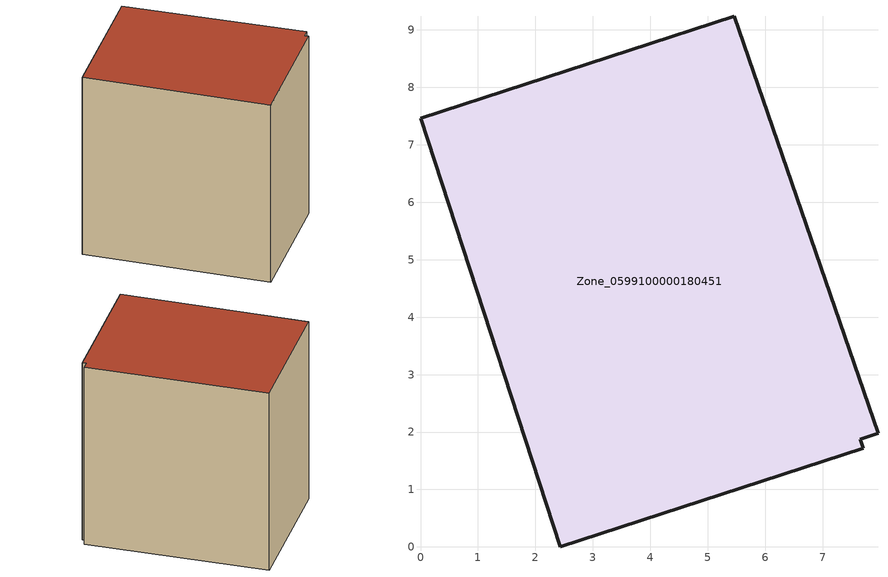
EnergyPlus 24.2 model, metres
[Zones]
Zone_0599100000180451
 floor ground (C_G): 7.96,1.98 7.66,1.88 7.71,1.72 2.43,0 0,7.46 5.46,9.24 z2.35
 wall outside (C_F): 7.96,1.98 5.46,9.24 0,7.46 2.43,0 7.71,1.72 7.66,1.88 7.96,1.98 z2.35:10.63
 roof outside (C_R): 7.66,1.88 7.96,1.98 5.46,9.24 0,7.46 2.43,0 7.71,1.72 z10.63
[BUILDING]
Pand.0599100000180451: North Axis=0; Terrain=City; Loads Convergence Tolerance Value=0.04; Temperature Convergence Tolerance Value=0.4; Solar Distribution=FullExterior; Maximum Number of Warmup Days=25; Minimum Number of Warmup Days=1
[Site:Location]
Rotterdam.The.Hague.AP_ZH_NLD Design_Conditions: Latitude=51.96; Longitude=4.45; Time Zone=1; Elevation=-4.5
[SITE:GROUNDTEMPERATURE:BUILDINGSURFACE]
18, 18, 18, 18, 18, 18, 18, 18, 18, 18, 18, 18
[MATERIAL] Thermal Absorptance=0.9; Solar Absorptance=0.7; Visible Absorptance=0.7
Name | Roughness | Thickness | Conductivity | Density | Specific Heat
G.TI.1946-1964 | MediumSmooth | 0.15 | 1 | 540 | 1210
F.TI.1946-1964 | Rough | 0.3 | 0.857143 | 1920 | 840
R.TI.1946-1964 | MediumRough | 0.2 | 0.277778 | 1500 | 1000
[CONSTRUCTION]
C_G: G.TI.1946-1964
C_F: F.TI.1946-1964
C_R: R.TI.1946-1964
[ZONE]
Zone_0599100000180451: Type=1; Multiplier=1; Ceiling Height=Autocalculate; Volume=Autocalculate; Floor Area=autocalculate; Part of Total Floor Area=Yes
[ZONEINFILTRATION:DESIGNFLOWRATE]
Infil_Zone_0599100000180451: Zone or ZoneList or Space or SpaceList=Zone_0599100000180451; Schedule=AlwaysOn; Design Flow Rate Calculation Method=Flow/Area; Flow Rate per Floor Area=0.003; Constant Term Coefficient=1; Temperature Term Coefficient=0; Velocity Term Coefficient=0; Velocity Squared Term Coefficient=0
[HVACTEMPLATE:ZONE:IDEALLOADSAIRSYSTEM]
Zone_0599100000180451: Maximum Heating Supply Air Temperature=50; Minimum Cooling Supply Air Temperature=13; Maximum Heating Supply Air Humidity Ratio=0.0156; Minimum Cooling Supply Air Humidity Ratio=0.0077; Heating Limit=NoLimit; Cooling Limit=NoLimit; Dehumidification Control Type=ConstantSensibleHeatRatio; Cooling Sensible Heat Ratio=0.7; Dehumidification Setpoint=60; Humidification Control Type=None; Humidification Setpoint=30; Outdoor Air Method=None; Outdoor Air Flow Rate per Person=0.00944; Outdoor Air Flow Rate per Zone Floor Area=0; Outdoor Air Flow Rate per Zone=0; Demand Controlled Ventilation Type=None; Outdoor Air Economizer Type=NoEconomizer; Heat Recovery Type=None; Sensible Heat Recovery Effectiveness=0.7; Latent Heat Recovery Effectiveness=0.65
[ZONECONTROL:THERMOSTAT]
ThermostatControl_Zone_0599100000180451: Zone or ZoneList=Zone_0599100000180451; Control Type Schedule=DualSetpointControlType; Control 1=Thermostat_Zone_0599100000180451; Temperature Difference Between Cutout And Setpoint=0
[THERMOSTATSETPOINT:DUALSETPOINT]
Thermostat_Zone_0599100000180451: Heating Setpoint Temperature Schedule=HeatingSetpoint_Zone_0599100000180451; Cooling Setpoint Temperature Schedule=CoolingSetpoint_Zone_0599100000180451
[SCHEDULE:COMPACT]
HeatingSetpoint_Zone_0599100000180451: Through: 12/31, For: AllDays, Until: 24:00, 21
CoolingSetpoint_Zone_0599100000180451: Through: 12/31, For: AllDays, Until: 24:00, 24
DualSetpointControlType: Through: 12/31, For: AllDays, Until: 24:00, 4
AlwaysOn: Through: 12/31, For: AllDays, Until: 24:00, 1
